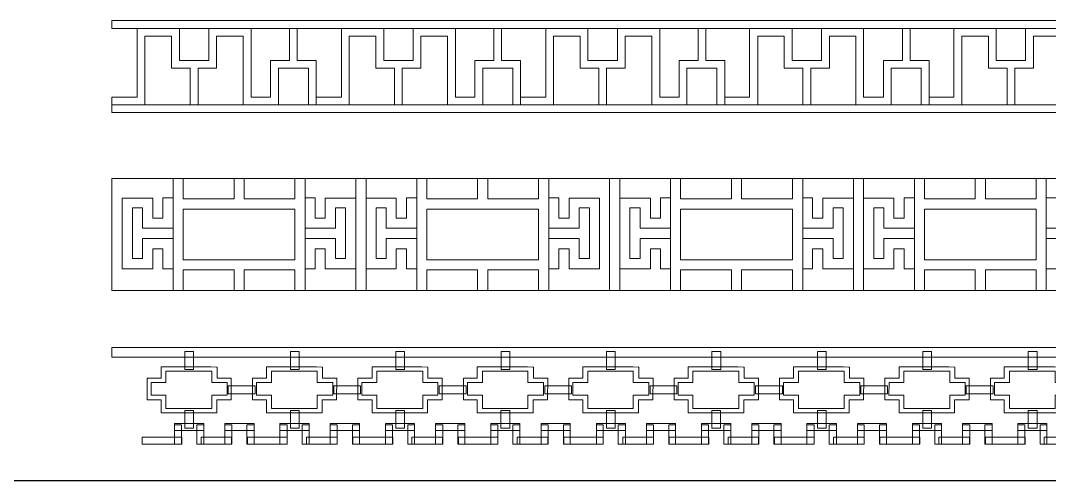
# Model space of a CAD drawing. Extents: x -66030 to 95157, y -13132 to 45879.
# Drawn here: x -14616 to -1219, y 16976 to 22968 of the extents above; entities that cross this region are included whole.
import ezdxf

# ---------------------------------------------------------------- set-up
doc = ezdxf.new("R2010")
doc.units = 0
doc.header["$LTSCALE"] = 100
doc.header["$MEASUREMENT"] = 0
doc.layers.get('0').update_dxf_attribs({"linetype": 'CONTINUOUS'})
doc.layers.add('3', color=11, linetype='CONTINUOUS')

msp = doc.modelspace()

# ---------------------------------------------------------------- linework, layer by layer
at = {"lineweight": 0}
for points in [[(-13426.2, 22866.6), (10509.6, 22866.6), (10509.6, 22968.1), (-13426.2, 22968.1), (-13426.2, 22866.6)], [(-13426.2, 22866.6), (10509.6, 22866.6), (10509.6, 22968.1), (-13426.2, 22968.1), (-13426.2, 22866.6)], [(-13098.1, 22866.6), (-12996.6, 22866.6), (-12547.4, 22866.6), (-12547.4, 22448.7), (-12164.6, 22448.7), (-12164.6, 22866.6), (-11613.8, 22866.6), (-11613.8, 21972.1), (-11360, 21972.1), (-11360, 22347.1), (-11360, 22413.5), (-11360, 22448.7), (-11113.9, 22448.7), (-11113.9, 22866.6), (-11012.3, 22866.6), (-11012.3, 22448.7), (-10766.2, 22448.7), (-10766.2, 22413.5), (-10766.2, 22347.1), (-10766.2, 21870.6), (-10867.8, 21870.6), (-10867.8, 22347.1), (-11258.4, 22347.1), (-11258.4, 21972.1), (-11258.4, 21972.1), (-11258.4, 21894), (-11258.4, 21870.6), (-11270.1, 21870.6), (-11613.8, 21870.6), (-11715.4, 21870.6), (-11715.4, 22765), (-12063, 22765), (-12063, 22347.1), (-12305.2, 22347.1), (-12305.2, 21870.6), (-12406.8, 21870.6), (-12406.8, 22347.1), (-12648.9, 22347.1), (-12648.9, 22765), (-12996.6, 22765), (-12996.6, 21870.6), (-13070.8, 21870.6), (-13426.2, 21870.6), (-13426.2, 21972.1), (-13098.1, 21972.1), (-13098.1, 22866.6)], [(-13098.1, 22866.6), (-12996.6, 22866.6), (-12996.6, 22866.6), (-12547.4, 22866.6), (-12547.4, 22448.7), (-12164.6, 22448.7), (-12164.6, 22866.6), (-12164.6, 22866.6), (-11613.8, 22866.6), (-11613.8, 22866.6), (-11613.8, 21972.1), (-11360, 21972.1), (-11360, 22347.1), (-11360, 22413.5), (-11360, 22448.7), (-11113.9, 22448.7), (-11113.9, 22866.6), (-11012.3, 22866.6), (-11012.3, 22448.7), (-10766.2, 22448.7), (-10766.2, 22413.5), (-10766.2, 22347.1), (-10766.2, 21870.6), (-10867.8, 21870.6), (-10867.8, 22347.1), (-11258.4, 22347.1), (-11258.4, 21972.1), (-11258.4, 21972.1), (-11258.4, 21894), (-11258.4, 21870.6), (-11270.1, 21870.6), (-11613.8, 21870.6), (-11613.8, 21870.6), (-11715.4, 21870.6), (-11715.4, 22765), (-12063, 22765), (-12063, 22347.1), (-12063, 22347.1), (-12305.2, 22347.1), (-12305.2, 21870.6), (-12406.8, 21870.6), (-12406.8, 22347.1), (-12648.9, 22347.1), (-12648.9, 22765), (-12996.6, 22765), (-12996.6, 21870.6), (-13070.8, 21870.6), (-13070.8, 21870.6), (-13426.2, 21870.6), (-13426.2, 21972.1), (-13098.1, 21972.1), (-13098.1, 22866.6), (-13098.1, 22866.6), (-13098.1, 22866.6)], [(-10438.1, 22866.6), (-10336.6, 22866.6), (-9887.4, 22866.6), (-9887.4, 22448.7), (-9504.6, 22448.7), (-9504.6, 22866.6), (-8953.9, 22866.6), (-8953.9, 21972.1), (-8700, 21972.1), (-8700, 22347.1), (-8700, 22413.5), (-8700, 22448.7), (-8453.9, 22448.7), (-8453.9, 22866.6), (-8352.4, 22866.6), (-8352.4, 22448.7), (-8106.3, 22448.7), (-8106.3, 22413.5), (-8106.3, 22347.1), (-8106.3, 21870.6), (-8207.8, 21870.6), (-8207.8, 22347.1), (-8598.4, 22347.1), (-8598.4, 21972.1), (-8598.4, 21894), (-8598.4, 21870.6), (-8610.2, 21870.6), (-8953.9, 21870.6), (-9055.4, 21870.6), (-9055.4, 22765), (-9403.1, 22765), (-9403.1, 22347.1), (-9645.2, 22347.1), (-9645.2, 21870.6), (-9746.8, 21870.6), (-9746.8, 22347.1), (-9989, 22347.1), (-9989, 22765), (-10336.6, 22765), (-10336.6, 21870.6), (-10414.7, 21870.6), (-10766.2, 21870.6), (-10766.2, 21972.1), (-10438.1, 21972.1), (-10438.1, 22866.6)], [(-10438.1, 22866.6), (-10336.6, 22866.6), (-10336.6, 22866.6), (-9887.4, 22866.6), (-9887.4, 22448.7), (-9504.6, 22448.7), (-9504.6, 22866.6), (-9504.6, 22866.6), (-8953.9, 22866.6), (-8953.9, 22866.6), (-8953.9, 21972.1), (-8700, 21972.1), (-8700, 22347.1), (-8700, 22413.5), (-8700, 22448.7), (-8453.9, 22448.7), (-8453.9, 22866.6), (-8352.4, 22866.6), (-8352.4, 22448.7), (-8106.3, 22448.7), (-8106.3, 22413.5), (-8106.3, 22347.1), (-8106.3, 21870.6), (-8207.8, 21870.6), (-8207.8, 22347.1), (-8598.4, 22347.1), (-8598.4, 21972.1), (-8598.4, 21972.1), (-8598.4, 21894), (-8598.4, 21870.6), (-8610.2, 21870.6), (-8953.9, 21870.6), (-8953.9, 21870.6), (-9055.4, 21870.6), (-9055.4, 22765), (-9403.1, 22765), (-9403.1, 22347.1), (-9403.1, 22347.1), (-9645.2, 22347.1), (-9645.2, 21870.6), (-9746.8, 21870.6), (-9746.8, 22347.1), (-9989, 22347.1), (-9989, 22765), (-10336.6, 22765), (-10336.6, 21870.6), (-10414.7, 21870.6), (-10414.7, 21870.6), (-10766.2, 21870.6), (-10766.2, 21972.1), (-10438.1, 21972.1), (-10438.1, 22866.6), (-10438.1, 22866.6), (-10438.1, 22866.6)], [(-7778.2, 22866.6), (-7676.6, 22866.6), (-7227.4, 22866.6), (-7227.4, 22448.7), (-6844.7, 22448.7), (-6844.7, 22866.6), (-6293.9, 22866.6), (-6293.9, 21972.1), (-6040, 21972.1), (-6040, 22347.1), (-6040, 22413.5), (-6040, 22448.7), (-5793.9, 22448.7), (-5793.9, 22866.6), (-5692.4, 22866.6), (-5692.4, 22448.7), (-5446.3, 22448.7), (-5446.3, 22413.5), (-5446.3, 22347.1), (-5446.3, 21870.6), (-5547.9, 21870.6), (-5547.9, 22347.1), (-5938.5, 22347.1), (-5938.5, 21972.1), (-5938.5, 21894), (-5938.5, 21870.6), (-5950.2, 21870.6), (-6293.9, 21870.6), (-6395.5, 21870.6), (-6395.5, 22765), (-6743.1, 22765), (-6743.1, 22347.1), (-6985.3, 22347.1), (-6985.3, 21870.6), (-7086.8, 21870.6), (-7086.8, 22347.1), (-7329, 22347.1), (-7329, 22765), (-7676.6, 22765), (-7676.6, 21870.6), (-7754.7, 21870.6), (-8106.3, 21870.6), (-8106.3, 21972.1), (-7778.2, 21972.1), (-7778.2, 22866.6)], [(-7778.2, 22866.6), (-7676.6, 22866.6), (-7676.6, 22866.6), (-7227.4, 22866.6), (-7227.4, 22448.7), (-6844.7, 22448.7), (-6844.7, 22866.6), (-6844.7, 22866.6), (-6293.9, 22866.6), (-6293.9, 22866.6), (-6293.9, 21972.1), (-6040, 21972.1), (-6040, 22347.1), (-6040, 22413.5), (-6040, 22448.7), (-5793.9, 22448.7), (-5793.9, 22866.6), (-5692.4, 22866.6), (-5692.4, 22448.7), (-5446.3, 22448.7), (-5446.3, 22413.5), (-5446.3, 22347.1), (-5446.3, 21870.6), (-5547.9, 21870.6), (-5547.9, 22347.1), (-5938.5, 22347.1), (-5938.5, 21972.1), (-5938.5, 21972.1), (-5938.5, 21894), (-5938.5, 21870.6), (-5950.2, 21870.6), (-6293.9, 21870.6), (-6293.9, 21870.6), (-6395.5, 21870.6), (-6395.5, 22765), (-6743.1, 22765), (-6743.1, 22347.1), (-6743.1, 22347.1), (-6985.3, 22347.1), (-6985.3, 21870.6), (-7086.8, 21870.6), (-7086.8, 22347.1), (-7329, 22347.1), (-7329, 22765), (-7676.6, 22765), (-7676.6, 21870.6), (-7754.7, 21870.6), (-7754.7, 21870.6), (-8106.3, 21870.6), (-8106.3, 21972.1), (-7778.2, 21972.1), (-7778.2, 22866.6), (-7778.2, 22866.6), (-7778.2, 22866.6)], [(-5122.1, 22866.6), (-5016.7, 22866.6), (-4567.5, 22866.6), (-4567.5, 22448.7), (-4188.6, 22448.7), (-4188.6, 22866.6), (-3637.9, 22866.6), (-3637.9, 21972.1), (-3380.1, 21972.1), (-3380.1, 22347.1), (-3380.1, 22413.5), (-3380.1, 22448.7), (-3134, 22448.7), (-3134, 22866.6), (-3032.4, 22866.6), (-3032.4, 22448.7), (-2786.4, 22448.7), (-2786.4, 22413.5), (-2786.4, 22347.1), (-2786.4, 21870.6), (-2887.9, 21870.6), (-2887.9, 22347.1), (-3278.5, 22347.1), (-3278.5, 21972.1), (-3278.5, 21894), (-3278.5, 21870.6), (-3294.1, 21870.6), (-3637.9, 21870.6), (-3739.4, 21870.6), (-3739.4, 22765), (-4083.1, 22765), (-4083.1, 22347.1), (-4325.3, 22347.1), (-4325.3, 21870.6), (-4430.8, 21870.6), (-4430.8, 22347.1), (-4672.9, 22347.1), (-4672.9, 22765), (-5016.7, 22765), (-5016.7, 21870.6), (-5094.8, 21870.6), (-5446.3, 21870.6), (-5446.3, 21972.1), (-5122.1, 21972.1), (-5122.1, 22866.6)], [(-5122.1, 22866.6), (-5016.7, 22866.6), (-5016.7, 22866.6), (-4567.5, 22866.6), (-4567.5, 22448.7), (-4188.6, 22448.7), (-4188.6, 22866.6), (-4188.6, 22866.6), (-3637.9, 22866.6), (-3637.9, 22866.6), (-3637.9, 21972.1), (-3380.1, 21972.1), (-3380.1, 22347.1), (-3380.1, 22413.5), (-3380.1, 22448.7), (-3134, 22448.7), (-3134, 22866.6), (-3032.4, 22866.6), (-3032.4, 22448.7), (-2786.4, 22448.7), (-2786.4, 22413.5), (-2786.4, 22347.1), (-2786.4, 21870.6), (-2887.9, 21870.6), (-2887.9, 22347.1), (-3278.5, 22347.1), (-3278.5, 21972.1), (-3278.5, 21972.1), (-3278.5, 21894), (-3278.5, 21870.6), (-3294.1, 21870.6), (-3637.9, 21870.6), (-3637.9, 21870.6), (-3739.4, 21870.6), (-3739.4, 22765), (-4083.1, 22765), (-4083.1, 22347.1), (-4083.1, 22347.1), (-4325.3, 22347.1), (-4325.3, 21870.6), (-4430.8, 21870.6), (-4430.8, 22347.1), (-4672.9, 22347.1), (-4672.9, 22765), (-5016.7, 22765), (-5016.7, 21870.6), (-5094.8, 21870.6), (-5094.8, 21870.6), (-5446.3, 21870.6), (-5446.3, 21972.1), (-5122.1, 21972.1), (-5122.1, 22866.6), (-5122.1, 22866.6), (-5122.1, 22866.6)], [(-13426.2, 21870.6), (10509.6, 21870.6), (10509.6, 21769), (-13426.2, 21769), (-13426.2, 21870.6)], [(-13426.2, 21870.6), (10509.6, 21870.6), (10509.6, 21769), (-13426.2, 21769), (-13426.2, 21870.6)], [(10509.6, 19452.8), (-13426.2, 19452.8), (-13426.2, 20909.7), (10509.6, 20909.7), (10509.6, 19452.8)], [(-12629.4, 20909.7), (-12500.5, 20909.7), (-12500.5, 20644.1), (-11836.5, 20644.1), (-11836.5, 20909.7), (-11703.7, 20909.7), (-11703.7, 20644.1), (-11043.6, 20644.1), (-11043.6, 20909.7), (-10910.8, 20909.7), (-10910.8, 20644.1), (-10910.8, 20511.3), (-10910.8, 19851.2), (-10910.8, 19718.4), (-10910.8, 19452.8), (-11043.6, 19452.8), (-11043.6, 19718.4), (-11703.7, 19718.4), (-11703.7, 19452.8), (-11836.5, 19452.8), (-11836.5, 19718.4), (-12500.5, 19718.4), (-12500.5, 19452.8), (-12629.4, 19452.8), (-12629.4, 19718.4), (-12629.4, 19851.2), (-12629.4, 20511.3), (-12629.4, 20644.1), (-12629.4, 20909.7)], [(-10117.9, 20909.7), (-10250.7, 20909.7), (-10250.7, 19452.8), (-10117.9, 19452.8), (-10117.9, 20909.7)], [(-7739.1, 20909.7), (-7871.9, 20909.7), (-7871.9, 20644.1), (-8532, 20644.1), (-8532, 20909.7), (-8664.8, 20909.7), (-8664.8, 20644.1), (-9324.9, 20644.1), (-9324.9, 20909.7), (-9457.7, 20909.7), (-9457.7, 20644.1), (-9457.7, 20511.3), (-9457.7, 19851.2), (-9457.7, 19718.4), (-9457.7, 19452.8), (-9324.9, 19452.8), (-9324.9, 19718.4), (-8664.8, 19718.4), (-8664.8, 19452.8), (-8532, 19452.8), (-8532, 19718.4), (-7871.9, 19718.4), (-7871.9, 19452.8), (-7739.1, 19452.8), (-7739.1, 19718.4), (-7739.1, 19851.2), (-7739.1, 20511.3), (-7739.1, 20644.1), (-7739.1, 20909.7)], [(-6813.4, 20909.7), (-6946.2, 20909.7), (-6946.2, 19452.8), (-6813.4, 19452.8), (-6813.4, 20909.7)], [(-4430.8, 20909.7), (-4563.6, 20909.7), (-4563.6, 20644.1), (-5227.6, 20644.1), (-5227.6, 20909.7), (-5356.5, 20909.7), (-5356.5, 20644.1), (-6020.5, 20644.1), (-6020.5, 20909.7), (-6153.3, 20909.7), (-6153.3, 20644.1), (-6153.3, 20511.3), (-6153.3, 19851.2), (-6153.3, 19718.4), (-6153.3, 19452.8), (-6020.5, 19452.8), (-6020.5, 19718.4), (-5356.5, 19718.4), (-5356.5, 19452.8), (-5227.6, 19452.8), (-5227.6, 19718.4), (-4563.6, 19718.4), (-4563.6, 19452.8), (-4430.8, 19452.8), (-4430.8, 19718.4), (-4430.8, 19851.2), (-4430.8, 20511.3), (-4430.8, 20644.1), (-4430.8, 20909.7)], [(-3637.9, 20909.7), (-3770.7, 20909.7), (-3770.7, 19452.8), (-3637.9, 19452.8), (-3637.9, 20909.7)], [(-1259.1, 20909.7), (-1391.9, 20909.7), (-1391.9, 20644.1), (-2052, 20644.1), (-2052, 20909.7), (-2184.8, 20909.7), (-2184.8, 20644.1), (-2844.9, 20644.1), (-2844.9, 20909.7), (-2977.7, 20909.7), (-2977.7, 20644.1), (-2977.7, 20511.3), (-2977.7, 19851.2), (-2977.7, 19718.4), (-2977.7, 19452.8), (-2844.9, 19452.8), (-2844.9, 19718.4), (-2184.8, 19718.4), (-2184.8, 19452.8), (-2052, 19452.8), (-2052, 19718.4), (-1391.9, 19718.4), (-1391.9, 19452.8), (-1259.1, 19452.8), (-1259.1, 19718.4), (-1259.1, 19851.2), (-1259.1, 20511.3), (-1259.1, 20644.1), (-1259.1, 20909.7)], [(-12762.2, 19734), (-12762.2, 19995.7), (-12895, 19995.7), (-12895, 19866.8), (-12895, 19734), (-13027.8, 19734), (-13160.6, 19734), (-13293.4, 19734), (-13293.4, 19866.8), (-13293.4, 20128.5), (-13293.4, 20261.3), (-13293.4, 20526.9), (-13293.4, 20655.8), (-13160.6, 20655.8), (-13027.8, 20655.8), (-12895, 20655.8), (-12895, 20526.9), (-12895, 20394.1), (-12762.2, 20394.1), (-12762.2, 20659.7), (-12629.4, 20659.7), (-12629.4, 20394.1), (-12629.4, 20261.3), (-12762.2, 20261.3), (-12895, 20261.3), (-13027.8, 20261.3), (-13027.8, 20394.1), (-13027.8, 20526.9), (-13160.6, 20526.9), (-13160.6, 20261.3), (-13160.6, 20128.5), (-13160.6, 19866.8), (-13027.8, 19866.8), (-13027.8, 19995.7), (-13027.8, 20128.5), (-12895, 20128.5), (-12762.2, 20128.5), (-12629.4, 20128.5), (-12629.4, 19995.7), (-12629.4, 19734), (-12762.2, 19734)], [(-10778, 19734), (-10778, 19995.7), (-10649.1, 19995.7), (-10649.1, 19866.8), (-10649.1, 19734), (-10516.3, 19734), (-10383.5, 19734), (-10250.7, 19734), (-10250.7, 19866.8), (-10250.7, 20128.5), (-10250.7, 20261.3), (-10250.7, 20526.9), (-10250.7, 20655.8), (-10383.5, 20655.8), (-10516.3, 20655.8), (-10649.1, 20655.8), (-10649.1, 20526.9), (-10649.1, 20394.1), (-10778, 20394.1), (-10778, 20659.7), (-10910.8, 20659.7), (-10910.8, 20394.1), (-10910.8, 20261.3), (-10778, 20261.3), (-10649.1, 20261.3), (-10516.3, 20261.3), (-10516.3, 20394.1), (-10516.3, 20526.9), (-10383.5, 20526.9), (-10383.5, 20261.3), (-10383.5, 20128.5), (-10383.5, 19866.8), (-10516.3, 19866.8), (-10516.3, 19995.7), (-10516.3, 20128.5), (-10649.1, 20128.5), (-10778, 20128.5), (-10910.8, 20128.5), (-10910.8, 19995.7), (-10910.8, 19734), (-10778, 19734)], [(-9590.5, 19734), (-9590.5, 19995.7), (-9723.4, 19995.7), (-9723.4, 19866.8), (-9723.4, 19734), (-9856.2, 19734), (-9985.1, 19734), (-10117.9, 19734), (-10117.9, 19866.8), (-10117.9, 20128.5), (-10117.9, 20261.3), (-10117.9, 20526.9), (-10117.9, 20655.8), (-9985.1, 20655.8), (-9856.2, 20655.8), (-9723.4, 20655.8), (-9723.4, 20526.9), (-9723.4, 20394.1), (-9590.5, 20394.1), (-9590.5, 20659.7), (-9457.7, 20659.7), (-9457.7, 20394.1), (-9457.7, 20261.3), (-9590.5, 20261.3), (-9723.4, 20261.3), (-9856.2, 20261.3), (-9856.2, 20394.1), (-9856.2, 20526.9), (-9985.1, 20526.9), (-9985.1, 20261.3), (-9985.1, 20128.5), (-9985.1, 19866.8), (-9856.2, 19866.8), (-9856.2, 19995.7), (-9856.2, 20128.5), (-9723.4, 20128.5), (-9590.5, 20128.5), (-9457.7, 20128.5), (-9457.7, 19995.7), (-9457.7, 19734), (-9590.5, 19734)], [(-7606.3, 19734), (-7606.3, 19995.7), (-7473.5, 19995.7), (-7473.5, 19866.8), (-7473.5, 19734), (-7340.7, 19734), (-7207.9, 19734), (-7079, 19734), (-7079, 19866.8), (-7079, 20128.5), (-7079, 20261.3), (-7079, 20526.9), (-7079, 20655.8), (-7207.9, 20655.8), (-7340.7, 20655.8), (-7473.5, 20655.8), (-7473.5, 20526.9), (-7473.5, 20394.1), (-7606.3, 20394.1), (-7606.3, 20659.7), (-7739.1, 20659.7), (-7739.1, 20394.1), (-7739.1, 20261.3), (-7606.3, 20261.3), (-7473.5, 20261.3), (-7340.7, 20261.3), (-7340.7, 20394.1), (-7340.7, 20526.9), (-7207.9, 20526.9), (-7207.9, 20261.3), (-7207.9, 20128.5), (-7207.9, 19866.8), (-7340.7, 19866.8), (-7340.7, 19995.7), (-7340.7, 20128.5), (-7473.5, 20128.5), (-7606.3, 20128.5), (-7739.1, 20128.5), (-7739.1, 19995.7), (-7739.1, 19734), (-7606.3, 19734)], [(-6282.2, 19734), (-6282.2, 19995.7), (-6415, 19995.7), (-6415, 19866.8), (-6415, 19734), (-6547.8, 19734), (-6680.6, 19734), (-6813.4, 19734), (-6813.4, 19866.8), (-6813.4, 20128.5), (-6813.4, 20261.3), (-6813.4, 20526.9), (-6813.4, 20655.8), (-6680.6, 20655.8), (-6547.8, 20655.8), (-6415, 20655.8), (-6415, 20526.9), (-6415, 20394.1), (-6282.2, 20394.1), (-6282.2, 20659.7), (-6153.3, 20659.7), (-6153.3, 20394.1), (-6153.3, 20261.3), (-6282.2, 20261.3), (-6415, 20261.3), (-6547.8, 20261.3), (-6547.8, 20394.1), (-6547.8, 20526.9), (-6680.6, 20526.9), (-6680.6, 20261.3), (-6680.6, 20128.5), (-6680.6, 19866.8), (-6547.8, 19866.8), (-6547.8, 19995.7), (-6547.8, 20128.5), (-6415, 20128.5), (-6282.2, 20128.5), (-6153.3, 20128.5), (-6153.3, 19995.7), (-6153.3, 19734), (-6282.2, 19734)], [(-4301.9, 19734), (-4301.9, 19995.7), (-4169.1, 19995.7), (-4169.1, 19866.8), (-4169.1, 19734), (-4036.3, 19734), (-3903.5, 19734), (-3770.7, 19734), (-3770.7, 19866.8), (-3770.7, 20128.5), (-3770.7, 20261.3), (-3770.7, 20526.9), (-3770.7, 20655.8), (-3903.5, 20655.8), (-4036.3, 20655.8), (-4169.1, 20655.8), (-4169.1, 20526.9), (-4169.1, 20394.1), (-4301.9, 20394.1), (-4301.9, 20659.7), (-4430.8, 20659.7), (-4430.8, 20394.1), (-4430.8, 20261.3), (-4301.9, 20261.3), (-4169.1, 20261.3), (-4036.3, 20261.3), (-4036.3, 20394.1), (-4036.3, 20526.9), (-3903.5, 20526.9), (-3903.5, 20261.3), (-3903.5, 20128.5), (-3903.5, 19866.8), (-4036.3, 19866.8), (-4036.3, 19995.7), (-4036.3, 20128.5), (-4169.1, 20128.5), (-4301.9, 20128.5), (-4430.8, 20128.5), (-4430.8, 19995.7), (-4430.8, 19734), (-4301.9, 19734)], [(-3110.5, 19734), (-3110.5, 19995.7), (-3243.4, 19995.7), (-3243.4, 19866.8), (-3243.4, 19734), (-3376.2, 19734), (-3505.1, 19734), (-3637.9, 19734), (-3637.9, 19866.8), (-3637.9, 20128.5), (-3637.9, 20261.3), (-3637.9, 20526.9), (-3637.9, 20655.8), (-3505.1, 20655.8), (-3376.2, 20655.8), (-3243.4, 20655.8), (-3243.4, 20526.9), (-3243.4, 20394.1), (-3110.5, 20394.1), (-3110.5, 20659.7), (-2977.7, 20659.7), (-2977.7, 20394.1), (-2977.7, 20261.3), (-3110.5, 20261.3), (-3243.4, 20261.3), (-3376.2, 20261.3), (-3376.2, 20394.1), (-3376.2, 20526.9), (-3505.1, 20526.9), (-3505.1, 20261.3), (-3505.1, 20128.5), (-3505.1, 19866.8), (-3376.2, 19866.8), (-3376.2, 19995.7), (-3376.2, 20128.5), (-3243.4, 20128.5), (-3110.5, 20128.5), (-2977.7, 20128.5), (-2977.7, 19995.7), (-2977.7, 19734), (-3110.5, 19734)], [(-11043.6, 19851.2), (-11043.6, 20511.3), (-12500.5, 20511.3), (-12500.5, 19851.2), (-11043.6, 19851.2)], [(-9324.9, 19851.2), (-9324.9, 20511.3), (-7871.9, 20511.3), (-7871.9, 19851.2), (-9324.9, 19851.2)], [(-6020.5, 19851.2), (-6020.5, 20511.3), (-4563.6, 20511.3), (-4563.6, 19851.2), (-6020.5, 19851.2)], [(-2844.9, 19851.2), (-2844.9, 20511.3), (-1391.9, 20511.3), (-1391.9, 19851.2), (-2844.9, 19851.2)], [(-13426.2, 18581.7), (10509.6, 18581.7), (10509.6, 18706.7), (-13426.2, 18706.7), (-13426.2, 18581.7)], [(-12477.1, 18421.6), (-12477.1, 18656), (-12363.8, 18656), (-12363.8, 18421.6), (-12477.1, 18421.6)], [(-11102.2, 18421.6), (-11102.2, 18656), (-10988.9, 18656), (-10988.9, 18421.6), (-11102.2, 18421.6)], [(-9731.2, 18421.6), (-9731.2, 18656), (-9617.9, 18656), (-9617.9, 18421.6), (-9731.2, 18421.6)], [(-8356.3, 18421.6), (-8356.3, 18656), (-8243, 18656), (-8243, 18421.6), (-8356.3, 18421.6)], [(-6985.3, 18421.6), (-6985.3, 18656), (-6872, 18656), (-6872, 18421.6), (-6985.3, 18421.6)], [(-5614.3, 18421.6), (-5614.3, 18656), (-5497.1, 18656), (-5497.1, 18421.6), (-5614.3, 18421.6)], [(-4239.4, 18421.6), (-4239.4, 18656), (-4126.1, 18656), (-4126.1, 18421.6), (-4239.4, 18421.6)], [(-2868.4, 18421.6), (-2868.4, 18656), (-2755.1, 18656), (-2755.1, 18421.6), (-2868.4, 18421.6)], [(-1493.5, 18421.6), (-1493.5, 18656), (-1380.2, 18656), (-1380.2, 18421.6), (-1493.5, 18421.6)], [(-12785.6, 18456.8), (-12352.1, 18456.8), (-12137.2, 18456.8), (-12063, 18452.8), (-12055.2, 18452.8), (-12055.2, 18452.8), (-12055.2, 18452.8), (-12055.2, 18308.3), (-11871.6, 18308.3), (-11871.6, 18027.1), (-12059.1, 18027.1), (-12059.1, 17855.2), (-12785.6, 17859.1), (-12785.6, 18027.1), (-12969.2, 18027.1), (-12969.2, 18308.3), (-12785.6, 18308.3), (-12785.6, 18456.8)], [(-12723.1, 18398.2), (-12191.9, 18398.2), (-12133.3, 18398.2), (-12125.5, 18398.2), (-12125.5, 18398.2), (-12125.5, 18398.2), (-12125.5, 18253.6), (-11926.3, 18253.6), (-11926.3, 18085.7), (-12125.5, 18085.7), (-12125.5, 17913.8), (-12723.1, 17913.8), (-12723.1, 18085.7), (-12914.5, 18085.7), (-12914.5, 18253.6), (-12723.1, 18253.6), (-12723.1, 18398.2)], [(-11414.6, 18456.8), (-10977.2, 18456.8), (-10762.3, 18456.8), (-10692, 18452.8), (-10684.2, 18452.8), (-10684.2, 18452.8), (-10684.2, 18452.8), (-10684.2, 18308.3), (-10496.7, 18308.3), (-10500.6, 18027.1), (-10688.1, 18027.1), (-10688.1, 17855.2), (-11414.6, 17859.1), (-11414.6, 18027.1), (-11594.3, 18027.1), (-11594.3, 18308.3), (-11414.6, 18308.3), (-11414.6, 18456.8)], [(-11348.2, 18398.2), (-10820.9, 18398.2), (-10762.3, 18398.2), (-10754.5, 18398.2), (-10754.5, 18398.2), (-10754.5, 18398.2), (-10754.5, 18253.6), (-10551.4, 18253.6), (-10551.4, 18085.7), (-10754.5, 18085.7), (-10754.5, 17913.8), (-11348.2, 17913.8), (-11348.2, 18085.7), (-11543.5, 18085.7), (-11543.5, 18253.6), (-11348.2, 18253.6), (-11348.2, 18398.2)], [(-10039.7, 18456.8), (-9606.2, 18456.8), (-9391.3, 18456.8), (-9317.1, 18452.8), (-9313.2, 18452.8), (-9313.2, 18452.8), (-9313.2, 18452.8), (-9313.2, 18308.3), (-9125.7, 18308.3), (-9125.7, 18027.1), (-9317.1, 18027.1), (-9317.1, 17855.2), (-10039.7, 17859.1), (-10039.7, 18027.1), (-10223.3, 18027.1), (-10223.3, 18308.3), (-10039.7, 18308.3), (-10039.7, 18456.8)], [(-9977.2, 18398.2), (-9449.9, 18398.2), (-9387.4, 18398.2), (-9379.6, 18398.2), (-9379.6, 18398.2), (-9379.6, 18398.2), (-9379.6, 18253.6), (-9180.4, 18253.6), (-9180.4, 18085.7), (-9379.6, 18085.7), (-9379.6, 17913.8), (-9977.2, 17913.8), (-9977.2, 18085.7), (-10172.5, 18085.7), (-10172.5, 18253.6), (-9977.2, 18253.6), (-9977.2, 18398.2)], [(-8668.7, 18456.8), (-8231.3, 18456.8), (-8016.4, 18456.8), (-7946.1, 18452.8), (-7938.3, 18452.8), (-7938.3, 18452.8), (-7938.3, 18452.8), (-7938.3, 18308.3), (-7750.8, 18308.3), (-7754.7, 18027.1), (-7942.2, 18027.1), (-7942.2, 17855.2), (-8668.7, 17859.1), (-8668.7, 18027.1), (-8848.4, 18027.1), (-8848.4, 18308.3), (-8668.7, 18308.3), (-8668.7, 18456.8)], [(-8602.3, 18398.2), (-8075, 18398.2), (-8016.4, 18398.2), (-8008.6, 18398.2), (-8008.6, 18398.2), (-8008.6, 18398.2), (-8008.6, 18253.6), (-7805.5, 18253.6), (-7805.5, 18085.7), (-8008.6, 18085.7), (-8008.6, 17913.8), (-8602.3, 17913.8), (-8602.3, 18085.7), (-8797.6, 18085.7), (-8797.6, 18253.6), (-8602.3, 18253.6), (-8602.3, 18398.2)], [(-7293.8, 18456.8), (-6860.3, 18456.8), (-6645.4, 18456.8), (-6575.1, 18452.8), (-6567.3, 18452.8), (-6567.3, 18452.8), (-6567.3, 18452.8), (-6567.3, 18308.3), (-6379.8, 18308.3), (-6383.7, 18027.1), (-6571.2, 18027.1), (-6571.2, 17855.2), (-7293.8, 17859.1), (-7293.8, 18027.1), (-7477.4, 18027.1), (-7477.4, 18308.3), (-7293.8, 18308.3), (-7293.8, 18456.8)], [(-7231.3, 18398.2), (-6704, 18398.2), (-6641.5, 18398.2), (-6637.6, 18398.2), (-6637.6, 18398.2), (-6637.6, 18398.2), (-6637.6, 18253.6), (-6434.5, 18253.6), (-6434.5, 18085.7), (-6637.6, 18085.7), (-6637.6, 17913.8), (-7231.3, 17913.8), (-7231.3, 18085.7), (-7426.6, 18085.7), (-7426.6, 18253.6), (-7231.3, 18253.6), (-7231.3, 18398.2)], [(-5922.8, 18456.8), (-5489.3, 18456.8), (-5274.5, 18456.8), (-5200.2, 18452.8), (-5192.4, 18452.8), (-5192.4, 18452.8), (-5192.4, 18452.8), (-5192.4, 18308.3), (-5008.8, 18308.3), (-5008.8, 18027.1), (-5196.3, 18027.1), (-5196.3, 17855.2), (-5922.8, 17859.1), (-5922.8, 18027.1), (-6106.4, 18027.1), (-6106.4, 18308.3), (-5922.8, 18308.3), (-5922.8, 18456.8)], [(-5860.3, 18398.2), (-5329.1, 18398.2), (-5270.5, 18398.2), (-5262.7, 18398.2), (-5262.7, 18398.2), (-5262.7, 18398.2), (-5262.7, 18253.6), (-5063.5, 18253.6), (-5063.5, 18085.7), (-5262.7, 18085.7), (-5262.7, 17913.8), (-5860.3, 17913.8), (-5860.3, 18085.7), (-6051.7, 18085.7), (-6051.7, 18253.6), (-5860.3, 18253.6), (-5860.3, 18398.2)], [(-4551.9, 18456.8), (-4114.4, 18456.8), (-3899.6, 18456.8), (-3829.2, 18452.8), (-3821.4, 18452.8), (-3821.4, 18452.8), (-3821.4, 18452.8), (-3821.4, 18308.3), (-3633.9, 18308.3), (-3637.9, 18027.1), (-3825.3, 18027.1), (-3825.3, 17855.2), (-4551.9, 17859.1), (-4551.9, 18027.1), (-4731.5, 18027.1), (-4731.5, 18308.3), (-4551.9, 18308.3), (-4551.9, 18456.8)], [(-4485.4, 18398.2), (-3958.1, 18398.2), (-3895.6, 18398.2), (-3891.7, 18398.2), (-3891.7, 18398.2), (-3891.7, 18398.2), (-3891.7, 18253.6), (-3688.6, 18253.6), (-3688.6, 18085.7), (-3891.7, 18085.7), (-3891.7, 17913.8), (-4485.4, 17913.8), (-4485.4, 18085.7), (-4680.7, 18085.7), (-4680.7, 18253.6), (-4485.4, 18253.6), (-4485.4, 18398.2)], [(-3177, 18456.8), (-2743.4, 18456.8), (-2528.6, 18456.8), (-2454.3, 18452.8), (-2450.4, 18452.8), (-2450.4, 18452.8), (-2450.4, 18452.8), (-2450.4, 18308.3), (-2263, 18308.3), (-2263, 18027.1), (-2454.3, 18027.1), (-2454.3, 17855.2), (-3177, 17859.1), (-3177, 18027.1), (-3360.5, 18027.1), (-3360.5, 18308.3), (-3177, 18308.3), (-3177, 18456.8)], [(-3114.5, 18398.2), (-2587.1, 18398.2), (-2524.7, 18398.2), (-2516.8, 18398.2), (-2516.8, 18398.2), (-2516.8, 18398.2), (-2516.8, 18253.6), (-2317.6, 18253.6), (-2317.6, 18085.7), (-2516.8, 18085.7), (-2516.8, 17913.8), (-3114.5, 17913.8), (-3114.5, 18085.7), (-3309.8, 18085.7), (-3305.8, 18253.6), (-3114.5, 18253.6), (-3114.5, 18398.2)], [(-1806, 18456.8), (-1368.5, 18456.8), (-1153.7, 18456.8), (-1083.4, 18452.8), (-1075.5, 18452.8), (-1075.5, 18452.8), (-1075.5, 18452.8), (-1075.5, 18308.3), (-888.1, 18308.3), (-892, 18027.1), (-1079.4, 18027.1), (-1079.4, 17855.2), (-1806, 17859.1), (-1806, 18027.1), (-1985.6, 18027.1), (-1985.6, 18308.3), (-1806, 18308.3), (-1806, 18456.8)], [(-1739.6, 18398.2), (-1212.2, 18398.2), (-1153.7, 18398.2), (-1145.8, 18398.2), (-1145.8, 18398.2), (-1145.8, 18398.2), (-1145.8, 18253.6), (-942.7, 18253.6), (-942.7, 18085.7), (-1145.8, 18085.7), (-1145.8, 17913.8), (-1739.6, 17913.8), (-1739.6, 18085.7), (-1934.9, 18085.7), (-1934.9, 18253.6), (-1739.6, 18253.6), (-1739.6, 18398.2)], [(-11910.7, 18105.2), (-11559.2, 18105.2), (-11559.2, 18206.8), (-11910.7, 18206.8), (-11910.7, 18105.2)], [(-10535.8, 18105.2), (-10188.2, 18105.2), (-10188.2, 18206.8), (-10535.8, 18206.8), (-10535.8, 18105.2)], [(-9164.8, 18105.2), (-8813.3, 18105.2), (-8813.3, 18206.8), (-9164.8, 18206.8), (-9164.8, 18105.2)], [(-7789.9, 18105.2), (-7442.3, 18105.2), (-7442.3, 18206.8), (-7789.9, 18206.8), (-7789.9, 18105.2)], [(-6418.9, 18105.2), (-6071.3, 18105.2), (-6071.3, 18206.8), (-6418.9, 18206.8), (-6418.9, 18105.2)], [(-5047.9, 18105.2), (-4696.4, 18105.2), (-4696.4, 18206.8), (-5047.9, 18206.8), (-5047.9, 18105.2)], [(-3673, 18105.2), (-3325.4, 18105.2), (-3325.4, 18206.8), (-3673, 18206.8), (-3673, 18105.2)], [(-2302, 18105.2), (-1950.5, 18105.2), (-1950.5, 18206.8), (-2302, 18206.8), (-2302, 18105.2)], [(-12477.1, 17656), (-12477.1, 17886.5), (-12363.8, 17886.5), (-12363.8, 17656), (-12477.1, 17656)], [(-11102.2, 17656), (-11102.2, 17886.5), (-10988.9, 17886.5), (-10988.9, 17656), (-11102.2, 17656)], [(-9731.2, 17656), (-9731.2, 17886.5), (-9617.9, 17886.5), (-9617.9, 17656), (-9731.2, 17656)], [(-8360.2, 17656), (-8360.2, 17886.5), (-8243, 17886.5), (-8243, 17656), (-8360.2, 17656)], [(-6985.3, 17656), (-6985.3, 17886.5), (-6872, 17886.5), (-6872, 17656), (-6985.3, 17656)], [(-5614.3, 17656), (-5614.3, 17886.5), (-5501, 17886.5), (-5501, 17656), (-5614.3, 17656)], [(-4239.4, 17656), (-4239.4, 17886.5), (-4126.1, 17886.5), (-4126.1, 17656), (-4239.4, 17656)], [(-2868.4, 17656), (-2868.4, 17886.5), (-2755.1, 17886.5), (-2755.1, 17656), (-2868.4, 17656)], [(-1497.4, 17656), (-1497.4, 17886.5), (-1380.2, 17886.5), (-1380.2, 17656), (-1497.4, 17656)], [(-12609.9, 17624.8), (-12231, 17624.8), (-12231, 17718.5), (-12609.9, 17718.5), (-12609.9, 17624.8)], [(-12520, 17449), (-12520, 17699), (-12609.9, 17699), (-12609.9, 17449), (-12520, 17449)], [(-12231, 17449), (-12231, 17699), (-12320.8, 17699), (-12320.8, 17449), (-12231, 17449)], [(-11957.6, 17624.8), (-11574.8, 17624.8), (-11574.8, 17718.5), (-11957.6, 17718.5), (-11957.6, 17624.8)], [(-11863.8, 17449), (-11863.8, 17699), (-11957.6, 17699), (-11957.6, 17449), (-11863.8, 17449)], [(-11574.8, 17449), (-11574.8, 17699), (-11668.5, 17699), (-11668.5, 17449), (-11574.8, 17449)], [(-11238.9, 17624.8), (-10856.1, 17624.8), (-10856.1, 17718.5), (-11238.9, 17718.5), (-11238.9, 17624.8)], [(-11145.1, 17449), (-11145.1, 17699), (-11238.9, 17699), (-11238.9, 17449), (-11145.1, 17449)], [(-10856.1, 17449), (-10856.1, 17699), (-10949.8, 17699), (-10949.8, 17449), (-10856.1, 17449)], [(-10582.7, 17624.8), (-10203.8, 17624.8), (-10203.8, 17718.5), (-10582.7, 17718.5), (-10582.7, 17624.8)], [(-10492.8, 17449), (-10492.8, 17699), (-10582.7, 17699), (-10582.7, 17449), (-10492.8, 17449)], [(-10203.8, 17449), (-10203.8, 17699), (-10293.6, 17699), (-10293.6, 17449), (-10203.8, 17449)], [(-9864, 17624.8), (-9485.1, 17624.8), (-9485.1, 17718.5), (-9864, 17718.5), (-9864, 17624.8)], [(-9774.1, 17449), (-9774.1, 17699), (-9864, 17699), (-9864, 17449), (-9774.1, 17449)], [(-9485.1, 17449), (-9485.1, 17699), (-9574.9, 17699), (-9574.9, 17449), (-9485.1, 17449)], [(-9211.7, 17624.8), (-8832.8, 17624.8), (-8832.8, 17718.5), (-9211.7, 17718.5), (-9211.7, 17624.8)], [(-9117.9, 17449), (-9117.9, 17699), (-9211.7, 17699), (-9211.7, 17449), (-9117.9, 17449)], [(-8832.8, 17449), (-8832.8, 17699), (-8922.6, 17699), (-8922.6, 17449), (-8832.8, 17449)], [(-8493, 17624.8), (-8114.1, 17624.8), (-8114.1, 17718.5), (-8493, 17718.5), (-8493, 17624.8)], [(-8403.1, 17449), (-8403.1, 17699), (-8493, 17699), (-8493, 17449), (-8403.1, 17449)], [(-8114.1, 17449), (-8114.1, 17699), (-8203.9, 17699), (-8203.9, 17449), (-8114.1, 17449)], [(-7836.8, 17624.8), (-7457.9, 17624.8), (-7457.9, 17718.5), (-7836.8, 17718.5), (-7836.8, 17624.8)], [(-7746.9, 17449), (-7746.9, 17699), (-7836.8, 17699), (-7836.8, 17449), (-7746.9, 17449)], [(-7457.9, 17449), (-7457.9, 17699), (-7547.7, 17699), (-7547.7, 17449), (-7457.9, 17449)], [(-7118.1, 17624.8), (-6739.2, 17624.8), (-6739.2, 17718.5), (-7118.1, 17718.5), (-7118.1, 17624.8)], [(-7028.2, 17449), (-7028.2, 17699), (-7118.1, 17699), (-7118.1, 17449), (-7028.2, 17449)], [(-6739.2, 17449), (-6739.2, 17699), (-6832.9, 17699), (-6832.9, 17449), (-6739.2, 17449)], [(-6465.8, 17624.8), (-6086.9, 17624.8), (-6086.9, 17718.5), (-6465.8, 17718.5), (-6465.8, 17624.8)], [(-6375.9, 17449), (-6375.9, 17699), (-6465.8, 17699), (-6465.8, 17449), (-6375.9, 17449)], [(-6086.9, 17449), (-6086.9, 17699), (-6176.7, 17699), (-6176.7, 17449), (-6086.9, 17449)], [(-5747.1, 17624.8), (-5368.2, 17624.8), (-5368.2, 17718.5), (-5747.1, 17718.5), (-5747.1, 17624.8)], [(-5657.2, 17449), (-5657.2, 17699), (-5747.1, 17699), (-5747.1, 17449), (-5657.2, 17449)], [(-5368.2, 17449), (-5368.2, 17699), (-5458, 17699), (-5458, 17449), (-5368.2, 17449)], [(-5094.8, 17624.8), (-4712, 17624.8), (-4712, 17718.5), (-5094.8, 17718.5), (-5094.8, 17624.8)], [(-5001, 17449), (-5001, 17699), (-5094.8, 17699), (-5094.8, 17449), (-5001, 17449)], [(-4712, 17449), (-4712, 17699), (-4805.7, 17699), (-4805.7, 17449), (-4712, 17449)], [(-4376.1, 17624.8), (-3993.3, 17624.8), (-3993.3, 17718.5), (-4376.1, 17718.5), (-4376.1, 17624.8)], [(-4282.3, 17449), (-4282.3, 17699), (-4376.1, 17699), (-4376.1, 17449), (-4282.3, 17449)], [(-3993.3, 17449), (-3993.3, 17699), (-4087, 17699), (-4087, 17449), (-3993.3, 17449)], [(-3719.9, 17624.8), (-3341, 17624.8), (-3341, 17718.5), (-3719.9, 17718.5), (-3719.9, 17624.8)], [(-3630, 17449), (-3630, 17699), (-3719.9, 17699), (-3719.9, 17449), (-3630, 17449)], [(-3341, 17449), (-3341, 17699), (-3430.8, 17699), (-3430.8, 17449), (-3341, 17449)], [(-3001.2, 17624.8), (-2622.3, 17624.8), (-2622.3, 17718.5), (-3001.2, 17718.5), (-3001.2, 17624.8)], [(-2911.3, 17449), (-2911.3, 17699), (-3001.2, 17699), (-3001.2, 17449), (-2911.3, 17449)], [(-2622.3, 17449), (-2622.3, 17699), (-2712.1, 17699), (-2712.1, 17449), (-2622.3, 17449)], [(-2348.9, 17624.8), (-1966.1, 17624.8), (-1966.1, 17718.5), (-2348.9, 17718.5), (-2348.9, 17624.8)], [(-2255.1, 17449), (-2255.1, 17699), (-2348.9, 17699), (-2348.9, 17449), (-2255.1, 17449)], [(-1966.1, 17449), (-1966.1, 17699), (-2059.8, 17699), (-2059.8, 17449), (-1966.1, 17449)], [(-1630.2, 17624.8), (-1251.3, 17624.8), (-1251.3, 17718.5), (-1630.2, 17718.5), (-1630.2, 17624.8)], [(-1540.3, 17449), (-1540.3, 17699), (-1630.2, 17699), (-1630.2, 17449), (-1540.3, 17449)], [(-1251.3, 17449), (-1251.3, 17699), (-1341.1, 17699), (-1341.1, 17449), (-1251.3, 17449)], [(-13031.7, 17449), (-12516.1, 17449), (-12516.1, 17538.9), (-13031.7, 17538.9), (-13031.7, 17449)], [(-12266.1, 17449), (-11867.7, 17449), (-11867.7, 17538.9), (-12266.1, 17538.9), (-12266.1, 17449)], [(-11660.7, 17449), (-11145.1, 17449), (-11145.1, 17538.9), (-11660.7, 17538.9), (-11660.7, 17449)], [(-10891.2, 17449), (-10492.8, 17449), (-10492.8, 17538.9), (-10891.2, 17538.9), (-10891.2, 17449)], [(-10289.7, 17449), (-9770.2, 17449), (-9770.2, 17538.9), (-10289.7, 17538.9), (-10289.7, 17449)], [(-9520.2, 17449), (-9121.8, 17449), (-9121.8, 17538.9), (-9520.2, 17538.9), (-9520.2, 17449)], [(-8914.8, 17449), (-8399.2, 17449), (-8399.2, 17538.9), (-8914.8, 17538.9), (-8914.8, 17449)], [(-8149.2, 17449), (-7750.8, 17449), (-7750.8, 17538.9), (-8149.2, 17538.9), (-8149.2, 17449)], [(-7543.8, 17449), (-7028.2, 17449), (-7028.2, 17538.9), (-7543.8, 17538.9), (-7543.8, 17449)], [(-6774.3, 17449), (-6375.9, 17449), (-6375.9, 17538.9), (-6774.3, 17538.9), (-6774.3, 17449)], [(-6168.9, 17449), (-5653.3, 17449), (-5653.3, 17538.9), (-6168.9, 17538.9), (-6168.9, 17449)], [(-5403.4, 17449), (-5004.9, 17449), (-5004.9, 17538.9), (-5403.4, 17538.9), (-5403.4, 17449)], [(-4797.9, 17449), (-4282.3, 17449), (-4282.3, 17538.9), (-4797.9, 17538.9), (-4797.9, 17449)], [(-4028.5, 17449), (-3630, 17449), (-3630, 17538.9), (-4028.5, 17538.9), (-4028.5, 17449)], [(-3426.9, 17449), (-2907.4, 17449), (-2907.4, 17538.9), (-3426.9, 17538.9), (-3426.9, 17449)], [(-2657.5, 17449), (-2259, 17449), (-2259, 17538.9), (-2657.5, 17538.9), (-2657.5, 17449)], [(-2052, 17449), (-1536.4, 17449), (-1536.4, 17538.9), (-2052, 17538.9), (-2052, 17449)], [(-1286.5, 17449), (-884.1, 17449), (-884.1, 17538.9), (-1286.5, 17538.9), (-1286.5, 17449)]]:
    msp.add_lwpolyline(points, close=True, dxfattribs=at)
for points in [[(-1079.4, 22765), (-1427.1, 22765), (-1427.1, 22347.1), (-1669.2, 22347.1), (-1669.2, 21870.6), (-1770.8, 21870.6), (-1770.8, 22347.1), (-2013, 22347.1), (-2013, 22765), (-2360.6, 22765), (-2360.6, 21870.6), (-2434.8, 21870.6), (-2786.4, 21870.6), (-2786.4, 21972.1), (-2462.2, 21972.1), (-2462.2, 22866.6), (-2462.2, 22866.6), (-2360.6, 22866.6), (-1911.4, 22866.6), (-1911.4, 22448.7), (-1528.6, 22448.7), (-1528.6, 22866.6), (-977.9, 22866.6)], [(-1079.4, 22765), (-1427.1, 22765), (-1427.1, 22347.1), (-1427.1, 22347.1), (-1669.2, 22347.1), (-1669.2, 21870.6), (-1770.8, 21870.6), (-1770.8, 22347.1), (-2013, 22347.1), (-2013, 22765), (-2360.6, 22765), (-2360.6, 21870.6), (-2434.8, 21870.6), (-2434.8, 21870.6), (-2786.4, 21870.6), (-2786.4, 21972.1), (-2462.2, 21972.1), (-2462.2, 22866.6), (-2462.2, 22866.6), (-2462.2, 22866.6), (-2462.2, 22866.6), (-2360.6, 22866.6), (-2360.6, 22866.6), (-1911.4, 22866.6), (-1911.4, 22448.7), (-1528.6, 22448.7), (-1528.6, 22866.6), (-1528.6, 22866.6), (-977.9, 22866.6)], [(-1126.3, 20659.7), (-1259.1, 20659.7), (-1259.1, 20394.1), (-1259.1, 20261.3), (-1126.3, 20261.3)], [(-1126.3, 20128.5), (-1259.1, 20128.5), (-1259.1, 19995.7), (-1259.1, 19734), (-1126.3, 19734)]]:
    msp.add_lwpolyline(points, dxfattribs=at)
at = {"layer": '3'}
msp.add_line((-66009.4, 16976.2), (95156.9, 16976.2), dxfattribs=at)

doc.saveas('drawing.dxf')
